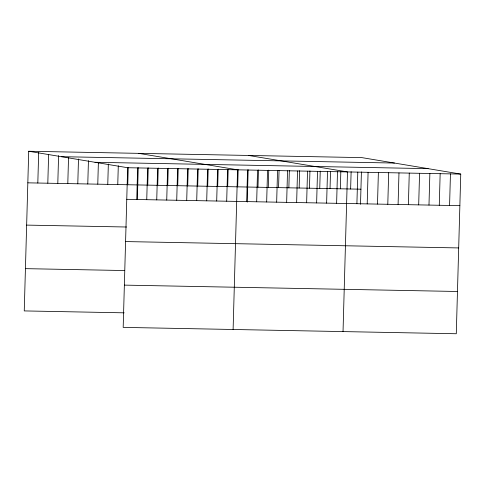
<?xml version="1.0" encoding="UTF-8"?>
<svg xmlns="http://www.w3.org/2000/svg" width="485" height="485" viewBox="0 0 485 485"><rect width="100%" height="100%" fill="white"/><g stroke="black" fill="none" stroke-linecap="round" stroke-linejoin="round"><path stroke-width="0.73" d="M28.712 151.253L127.646 167.725L123.184 327.387L456.288 333.747L460.75 174.085L361.816 157.613L28.712 151.253L24.25 310.915L124.184 312.825M37.818 183.027L38.685 152.193M47.815 183.215L48.615 154.642M57.806 183.409L58.582 155.582M67.803 183.597L68.537 157.279M77.794 183.785L78.485 158.971M87.785 183.979L88.44 160.668M97.782 184.167L98.388 162.36M107.773 184.361L108.343 164.057M117.764 184.549L118.291 165.749M127.761 184.743L128.24 167.446M136.758 199.499L137.637 167.913M137.352 199.274L138.237 167.634M146.749 199.687L147.628 168.107M147.743 185.124L148.228 167.828M156.74 199.881L157.625 168.295M157.74 185.312L158.219 168.016M166.737 200.069L167.616 168.483M167.731 185.506L168.216 168.21M176.728 200.263L177.613 168.677M177.728 185.694L178.207 168.398M186.719 200.45L187.604 168.865M187.719 185.888L188.204 168.592M196.716 200.638L197.595 169.059M197.71 186.076L198.195 168.78M206.707 200.832L207.592 169.247M207.707 186.27L208.186 168.974M216.698 201.02L217.583 169.441M217.698 186.458L218.183 169.162M226.695 201.214L227.574 169.629M227.689 186.652L228.174 169.356M233.109 329.485L237.571 169.823L138.637 153.351M237.686 186.84L238.165 169.544M246.683 201.596L247.562 170.011M247.253 202.13L248.162 169.738M256.674 201.784L257.553 170.205M257.971 187.228L258.456 169.932M266.665 201.978L267.55 170.393M268.272 187.422L268.751 170.132M276.662 202.166L277.541 170.587M278.566 187.622L279.051 170.326M286.653 202.36L287.532 170.775M288.86 187.816L289.345 170.52M296.644 202.548L297.529 170.969M299.16 188.016L299.639 170.72M306.641 202.742L307.52 171.156M309.454 188.21L309.939 170.914M316.632 202.93L317.517 171.35M319.748 188.41L320.233 171.114M326.623 203.124L327.508 171.538M330.042 188.604L330.527 171.308M336.62 203.312L337.499 171.732M340.343 188.804L340.822 171.508M343.034 331.588L347.496 171.92L248.562 155.449M350.637 188.998L351.122 171.702M356.905 203.7L357.791 172.12M360.513 204.288L361.416 171.902M367.206 203.9L368.085 172.314M377.5 204.094L378.385 172.508M387.794 204.288L388.679 172.708M398.094 204.488L398.973 172.902M408.388 204.682L409.267 173.103M418.682 204.882L419.567 173.297M428.982 205.076L429.862 173.497M439.277 205.276L440.156 173.691M449.571 205.47L450.456 173.885M61.359 156.685L394.463 163.045M94.993 162.287L428.103 168.647M127.646 167.725L460.75 174.085M27.827 182.833L360.931 189.192M126.761 199.305L459.865 205.664M26.645 225.101L126.579 227.01M125.579 241.572L458.689 247.932M25.432 268.648L124.651 270.545M124.366 285.119L457.47 291.485"/></g></svg>
